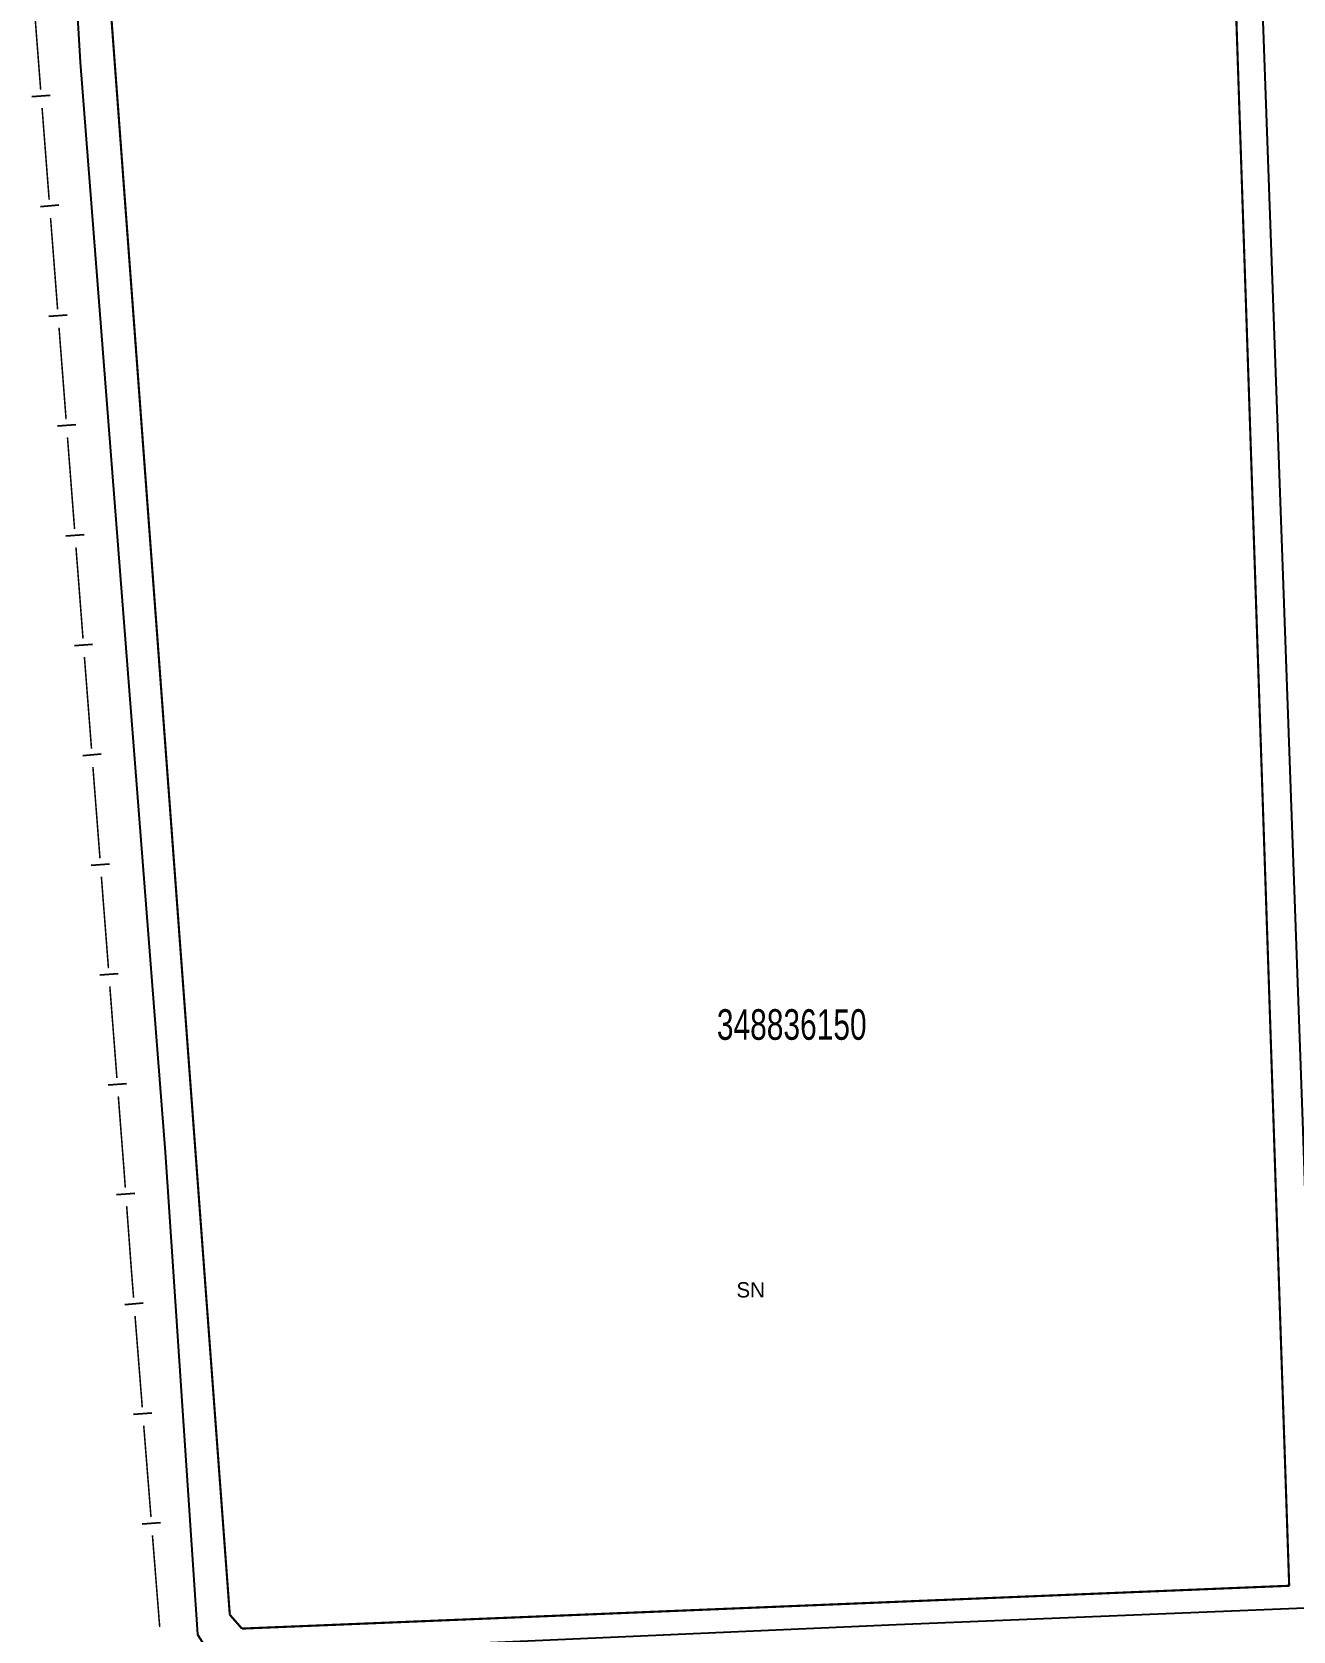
# Model space of a CAD drawing. Extents: x 202481 to 204056, y 4838981 to 4840330.
# Drawn here: x 202544.9 to 202750.9, y 4839175.8 to 4839437.1 of the extents above; entities that cross this region are included whole.
import ezdxf
from ezdxf.enums import TextEntityAlignment as Align

# ---------------------------------------------------------------- set-up
doc = ezdxf.new("R2010")
doc.units = 0
doc.header["$LTSCALE"] = 1.5
doc.header["$MEASUREMENT"] = 0
for name, color, linetype in [('CD_MALHA_LOTES', 7, 'CONTINUOUS'), ('CD_TXT_QUADRA', 7, 'CONTINUOUS'), ('LM-LIM-SETORES-BAIRROS', 250, 'CONTINUOUS'), ('RU-QUADRA', 210, 'CONTINUOUS'), ('SV-RUA-PAVIM', 7, 'CONTINUOUS'), ('Th_NmrPort', 1, 'CONTINUOUS')]:
    doc.layers.add(name, color=color, linetype=linetype)
doc.styles.add('ARIAL', font='ARIAL.SHX')

msp = doc.modelspace()

# ---------------------------------------------------------------- linework, layer by layer
at = {"layer": 'CD_MALHA_LOTES', "linetype": 'Continuous', "const_width": 0.35, "flags": 128}
for points in [[(202750.31, 4839183.15), (202740.1, 4839485.92)], [(202556.97, 4839474.69), (202555.5, 4839471.17), (202577.2, 4839178.42)], [(202579.18, 4839176.15), (202750.31, 4839183.15)], [(202577.2, 4839178.42), (202579.18, 4839176.15)]]:
    msp.add_lwpolyline(points, dxfattribs=at)
at = {"layer": 'LM-LIM-SETORES-BAIRROS', "const_width": 0.25}
for points in [[(202545.142487, 4839442.625368), (202546.295932, 4839427.669782)], [(202546.526621, 4839424.678664), (202547.680067, 4839409.723078)], [(202547.910756, 4839406.731961), (202549.064202, 4839391.776374)], [(202549.294891, 4839388.785257), (202550.448337, 4839373.829671)], [(202550.679026, 4839370.838553), (202551.832471, 4839355.882967)], [(202552.063161, 4839352.89185), (202553.216606, 4839337.936263)], [(202553.447295, 4839334.945146), (202554.600741, 4839319.98956)], [(202554.83143, 4839316.998443), (202555.984876, 4839302.042856)], [(202556.215565, 4839299.051739), (202557.36901, 4839284.096153)], [(202557.5997, 4839281.105035), (202558.753145, 4839266.149449)], [(202558.983834, 4839263.158332), (202559.906591, 4839251.193863)], [(202559.906591, 4839251.193863), (202559.92, 4839251.02)], [(202559.92, 4839251.02), (202560.127785, 4839248.202029)], [(202560.348392, 4839245.210151), (202561.083751, 4839235.237226)], [(202561.083751, 4839235.237226), (202561.13, 4839234.61)], [(202561.13, 4839234.61), (202561.475744, 4839230.252624)], [(202561.713039, 4839227.262023), (202562.899513, 4839212.309021)], [(202563.136808, 4839209.318421), (202564.323282, 4839194.365418)], [(202564.560577, 4839191.374818), (202565.747052, 4839176.421815)]]:
    msp.add_lwpolyline(points, dxfattribs=at)
at = {"layer": 'LM-LIM-SETORES-BAIRROS'}
for points in [[(202544.87727, 4839426.557398), (202547.868387, 4839426.788087)], [(202546.261405, 4839408.610694), (202549.252522, 4839408.841383)], [(202547.64554, 4839390.663991), (202550.636657, 4839390.89468)], [(202549.029674, 4839372.717287), (202552.020792, 4839372.947976)], [(202550.413809, 4839354.770583), (202553.404926, 4839355.001273)], [(202551.797944, 4839336.82388), (202554.789061, 4839337.054569)], [(202553.182079, 4839318.877176), (202556.173196, 4839319.107865)], [(202554.566213, 4839300.930473), (202557.557331, 4839301.161162)], [(202555.950348, 4839282.983769), (202558.941465, 4839283.214458)], [(202557.334483, 4839265.037065), (202560.3256, 4839265.267754)], [(202558.705382, 4839247.094433), (202561.697259, 4839247.31504)], [(202560.059542, 4839229.13711), (202563.050143, 4839229.374404)], [(202561.483311, 4839211.193507), (202564.473912, 4839211.430802)], [(202562.907081, 4839193.249904), (202565.897681, 4839193.487199)]]:
    msp.add_lwpolyline(points, dxfattribs=at)
at = {"layer": 'RU-QUADRA', "linetype": 'Continuous', "const_width": 0.18, "flags": 128}
msp.add_lwpolyline([(202750.31, 4839183.15), (202579.18, 4839176.15), (202577.2, 4839178.42), (202555.5, 4839471.17), (202556.97, 4839474.69), (202740.1, 4839485.92)], close=True, dxfattribs=at)
at = {"layer": 'SV-RUA-PAVIM', "linetype": 'Continuous'}
msp.add_polyline3d([(202566.66, 4839254.04, 11.06), (202571.91, 4839175.18, 10.36), (202573.36, 4839172.93, 10.35), (202575.45, 4839171.92, 10.35), (202686.13, 4839176.82, 11.84), (202752.9, 4839179.53, 12.42), (202754.7, 4839180.85, 12.43), (202755.1, 4839182.31, 12.43), (202752.58, 4839257.55, 12.13), (202745.87, 4839443.52, 10.92), (202744.25, 4839489.1, 10.81), (202742.18, 4839491.28, 10.75), (202739.16, 4839491.37, 10.82), (202661.94, 4839486.54, 11.23), (202553.54, 4839479.68, 11.96), (202551.57, 4839478, 11.96), (202550.23, 4839474.62, 11.96), (202552.74, 4839432.18, 11.9)], close=True, dxfattribs=at)

# ---------------------------------------------------------------- texts
at = {"layer": 'CD_TXT_QUADRA', "style": 'ARIAL', "width": 0.7}
msp.add_text('348836150', height=5, dxfattribs=at).set_placement((202656.79, 4839272.39))
at = {"layer": 'Th_NmrPort', "color": 1}
msp.add_text('SN', height=2.5, dxfattribs=at).set_placement((202659.993333, 4839231.52), align=Align.MIDDLE_LEFT)

doc.saveas('drawing.dxf')
